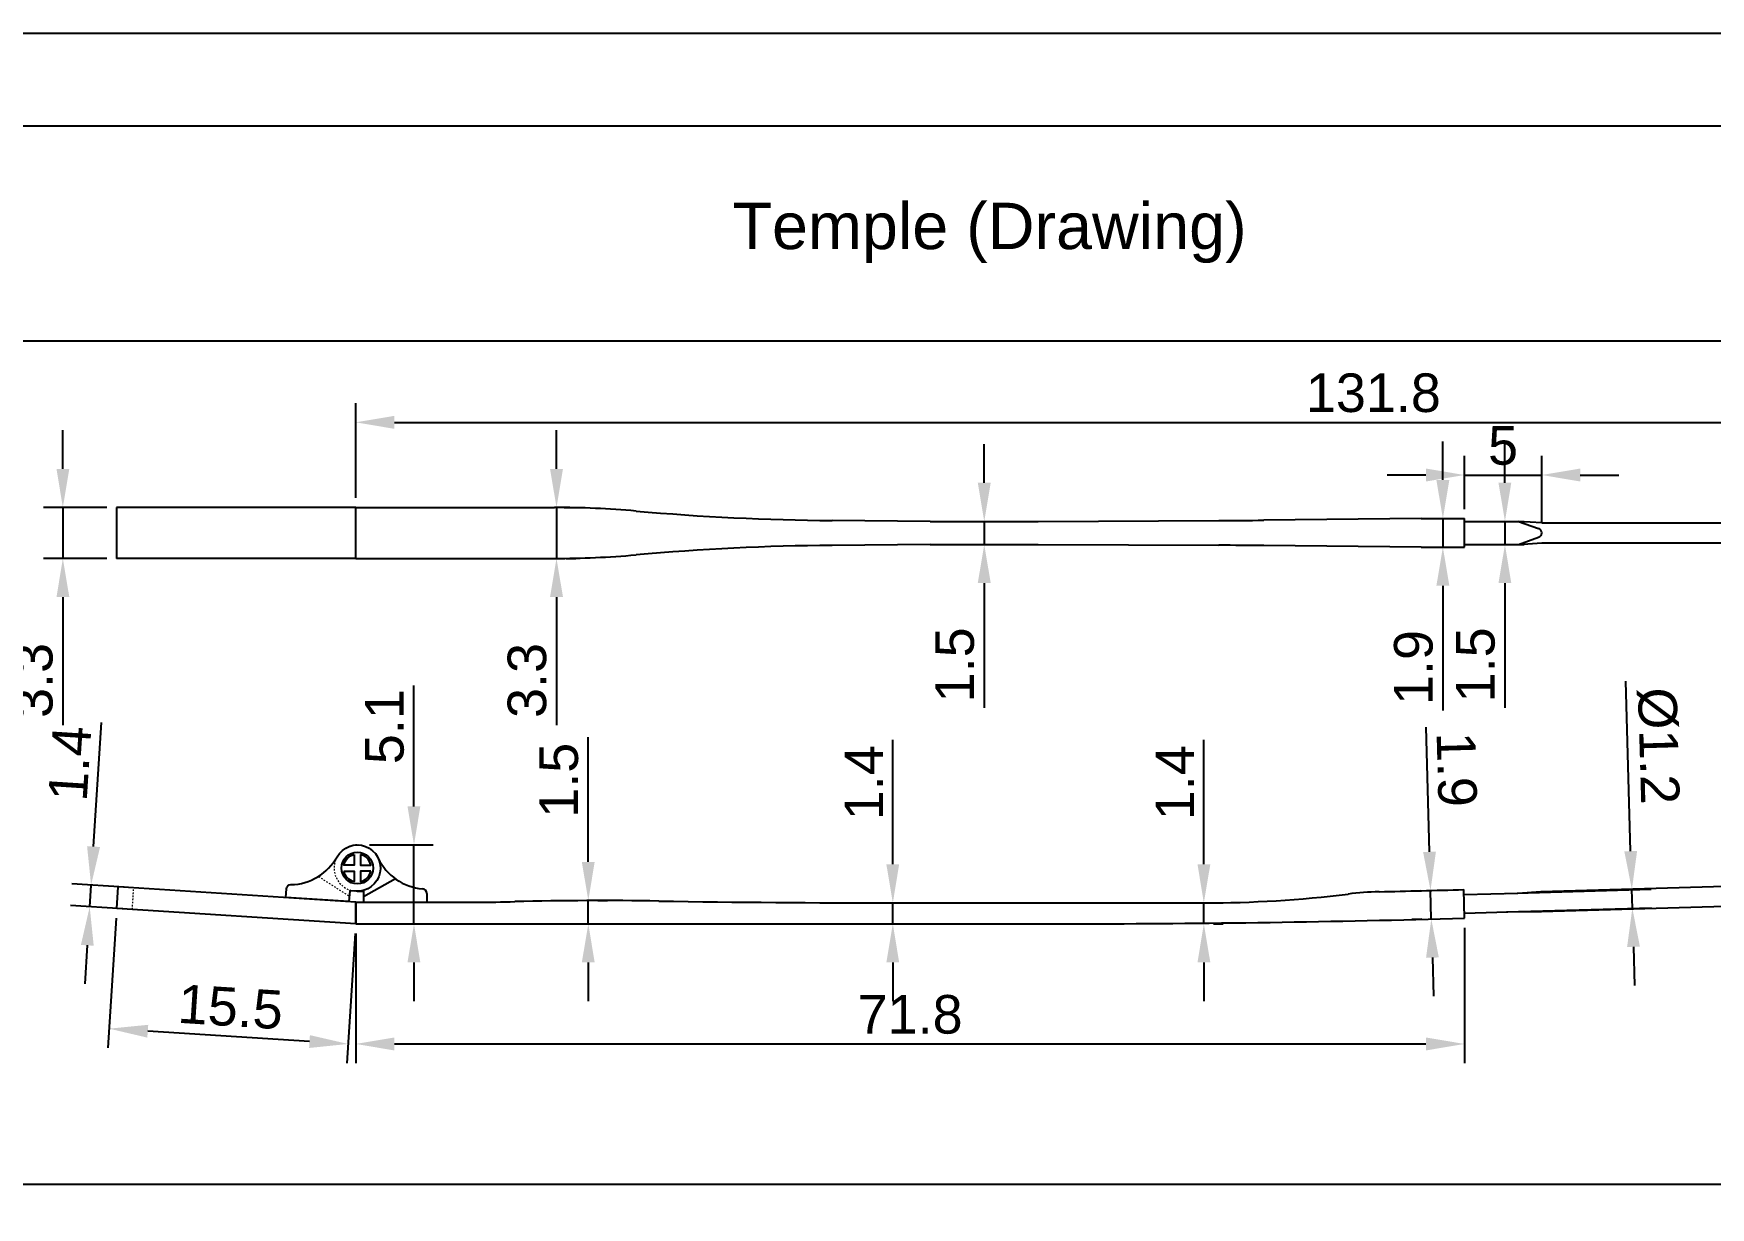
# Model space of a CAD drawing. Header units: millimetres. Extents: x 7018 to 13530, y 4187 to 5692.
# Drawn here: x 9451.3 to 9559.9, y 4745.9 to 4821.9 of the extents above; entities that cross this region are included whole.
import ezdxf

# ---------------------------------------------------------------- set-up
doc = ezdxf.new("R2010")
doc.units = ezdxf.units.MM
doc.linetypes.add('HIDDEN2', pattern=[0.1875, 0.125, -0.0625])
doc.layers.add('Dimension', color=3, linetype='Continuous')
doc.layers.add('虚线', color=1, linetype='HIDDEN2', lineweight=9)
doc.styles.get("Standard").update_dxf_attribs({"font": 'arial.ttf'})
doc.styles.add('样式 1', font='romant.shx')
doc.dimstyles.new('ISO-25$0', dxfattribs={"dimtxt": 2.5, "dimasz": 2.5, "dimexe": 0.5, "dimexo": 1, "dimgap": 1, "dimtad": 0, "dimtih": 1, "dimtoh": 1, "dimdec": 1, "dimzin": 10, "dimdsep": 46, "dimlunit": 6, "dimtxsty": '样式 1', "dimcen": 0, "dimclrd": 256, "dimclre": 256, "dimclrt": 7, "dimazin": 0, "dimtfac": 1, "dimtdec": 1, "dimtofl": 0, "dimtmove": 0, "dimatfit": 0, "dimfxl": 1, "dimtolj": 1, "dimtzin": 10, "dimarcsym": 0})

# ---------------------------------------------------------------- blocks, each defined once
blk = doc.blocks.new('*D2445')
at = {"layer": 'Defpoints', "color": 0, "transparency": 16777216}
for p in [(9456.65, 4791.24), (9453.18, 4787.94), (9456.65, 4787.94)]:
    blk.add_point(p, dxfattribs=at)
at = {"layer": 'Dimension', "color": 0, "lineweight": -2, "transparency": 16777216}
for p, q in [((9453.18, 4793.74), (9453.18, 4796.24)), ((9456.03, 4791.24), (9451.93, 4791.24)), ((9453.18, 4791.24), (9453.18, 4787.94)), ((9456.03, 4787.94), (9451.93, 4787.94)), ((9453.18, 4785.44), (9453.18, 4777.14))]:
    blk.add_line(p, q, dxfattribs=at)
at = {"layer": 'Dimension', "color": 0, "transparency": 16777216}
for points in [[(9452.77, 4793.74), (9453.6, 4793.74), (9453.18, 4791.24)], [(9452.77, 4785.44), (9453.6, 4785.44), (9453.18, 4787.94)]]:
    blk.add_solid(points, dxfattribs=at)
at = {"layer": 'Dimension', "color": 0, "transparency": 16777216, "insert": (9451.28, 4780.04), "char_height": 2.5, "attachment_point": 5, "rotation": 90}
blk.add_mtext('3.3', dxfattribs=at)
blk = doc.blocks.new('*D2446')
at = {"layer": 'Defpoints', "color": 0, "transparency": 16777216}
for p in [(9485.03, 4791.24), (9485.15, 4787.94), (9485.15, 4787.94)]:
    blk.add_point(p, dxfattribs=at)
at = {"layer": 'Dimension', "color": 0, "lineweight": -2, "transparency": 16777216}
for p, q in [((9485.15, 4793.74), (9485.15, 4796.24)), ((9485.15, 4791.24), (9485.15, 4787.94)), ((9485.65, 4791.24), (9486.4, 4791.24)), ((9485.78, 4787.94), (9486.4, 4787.94)), ((9485.15, 4785.44), (9485.15, 4777.14))]:
    blk.add_line(p, q, dxfattribs=at)
at = {"layer": 'Dimension', "color": 0, "transparency": 16777216}
for points in [[(9484.73, 4793.74), (9485.57, 4793.74), (9485.15, 4791.24)], [(9484.73, 4785.44), (9485.57, 4785.44), (9485.15, 4787.94)]]:
    blk.add_solid(points, dxfattribs=at)
at = {"layer": 'Dimension', "color": 0, "transparency": 16777216, "insert": (9483.25, 4780.04), "char_height": 2.5, "attachment_point": 5, "rotation": 90}
blk.add_mtext('3.3', dxfattribs=at)
blk = doc.blocks.new('*D2447')
at = {"layer": 'Defpoints', "color": 0, "transparency": 16777216}
for p in [(9512.85, 4790.34), (9512.85, 4788.84), (9512.85, 4788.84)]:
    blk.add_point(p, dxfattribs=at)
at = {"layer": 'Dimension', "color": 0, "lineweight": -2, "transparency": 16777216}
for p, q in [((9512.85, 4792.84), (9512.85, 4795.34)), ((9512.85, 4790.34), (9512.85, 4788.84)), ((9513.48, 4790.34), (9514.1, 4790.34)), ((9513.48, 4788.84), (9514.1, 4788.84)), ((9512.85, 4786.34), (9512.85, 4778.26))]:
    blk.add_line(p, q, dxfattribs=at)
at = {"layer": 'Dimension', "color": 0, "transparency": 16777216}
for points in [[(9512.43, 4792.84), (9513.27, 4792.84), (9512.85, 4790.34)], [(9512.43, 4786.34), (9513.27, 4786.34), (9512.85, 4788.84)]]:
    blk.add_solid(points, dxfattribs=at)
at = {"layer": 'Dimension', "color": 0, "transparency": 16777216, "insert": (9510.95, 4781.05), "char_height": 2.5, "attachment_point": 5, "rotation": 90}
blk.add_mtext('1.5', dxfattribs=at)
blk = doc.blocks.new('*D2448')
at = {"layer": 'Defpoints', "color": 0, "transparency": 16777216}
for p in [(9542.55, 4790.52), (9542.55, 4788.67), (9542.55, 4788.67)]:
    blk.add_point(p, dxfattribs=at)
at = {"layer": 'Dimension', "color": 0, "lineweight": -2, "transparency": 16777216}
for p, q in [((9542.55, 4793.02), (9542.55, 4795.52)), ((9542.55, 4790.52), (9542.55, 4788.67)), ((9543.18, 4790.52), (9543.8, 4790.52)), ((9543.18, 4788.67), (9543.8, 4788.67)), ((9542.55, 4786.17), (9542.55, 4778.09))]:
    blk.add_line(p, q, dxfattribs=at)
at = {"layer": 'Dimension', "color": 0, "transparency": 16777216}
for points in [[(9542.13, 4793.02), (9542.97, 4793.02), (9542.55, 4790.52)], [(9542.13, 4786.17), (9542.97, 4786.17), (9542.55, 4788.67)]]:
    blk.add_solid(points, dxfattribs=at)
at = {"layer": 'Dimension', "color": 0, "transparency": 16777216, "insert": (9540.65, 4780.88), "char_height": 2.5, "attachment_point": 5, "rotation": 90}
blk.add_mtext('1.9', dxfattribs=at)
blk = doc.blocks.new('*D2449')
at = {"layer": 'Defpoints', "color": 0, "transparency": 16777216}
for p in [(9546.57, 4790.34), (9546.57, 4788.84), (9546.57, 4788.84)]:
    blk.add_point(p, dxfattribs=at)
at = {"layer": 'Dimension', "color": 0, "lineweight": -2, "transparency": 16777216}
for p, q in [((9546.57, 4792.84), (9546.57, 4795.34)), ((9546.57, 4790.34), (9546.57, 4788.84)), ((9547.19, 4790.34), (9547.82, 4790.34)), ((9547.19, 4788.84), (9547.82, 4788.84)), ((9546.57, 4786.34), (9546.57, 4778.26))]:
    blk.add_line(p, q, dxfattribs=at)
at = {"layer": 'Dimension', "color": 0, "transparency": 16777216}
for points in [[(9546.15, 4792.84), (9546.98, 4792.84), (9546.57, 4790.34)], [(9546.15, 4786.34), (9546.98, 4786.34), (9546.57, 4788.84)]]:
    blk.add_solid(points, dxfattribs=at)
at = {"layer": 'Dimension', "color": 0, "transparency": 16777216, "insert": (9544.67, 4781.05), "char_height": 2.5, "attachment_point": 5, "rotation": 90}
blk.add_mtext('1.5', dxfattribs=at)
blk = doc.blocks.new('*D2450')
at = {"layer": 'Defpoints', "color": 0, "transparency": 16777216}
for p in [(9603.95, 4796.75), (9472.15, 4791.24), (9603.95, 4789.94)]:
    blk.add_point(p, dxfattribs=at)
at = {"layer": 'Dimension', "color": 0, "lineweight": -2, "transparency": 16777216}
for p, q in [((9472.15, 4791.87), (9472.15, 4798)), ((9603.95, 4790.57), (9603.95, 4798)), ((9474.65, 4796.75), (9601.45, 4796.75))]:
    blk.add_line(p, q, dxfattribs=at)
at = {"layer": 'Dimension', "color": 0, "transparency": 16777216}
for points in [[(9474.65, 4797.17), (9474.65, 4796.33), (9472.15, 4796.75)], [(9601.45, 4797.17), (9601.45, 4796.33), (9603.95, 4796.75)]]:
    blk.add_solid(points, dxfattribs=at)
at = {"layer": 'Dimension', "color": 0, "transparency": 16777216, "insert": (9538.05, 4798.65), "char_height": 2.5, "attachment_point": 5}
blk.add_mtext('131.8', dxfattribs=at)
blk = doc.blocks.new('*D1787')
at = {"layer": 'Defpoints', "color": 0, "transparency": 16777216}
for p in [(9554.79, 4766.5), (9546, 4766.24), (9546.03, 4765.04)]:
    blk.add_point(p, dxfattribs=at)
at = {"layer": 'Dimension', "color": 0, "lineweight": -2, "transparency": 16777216}
for p, q in [((9554.71, 4768.99), (9554.39, 4779.99)), ((9546.62, 4766.26), (9556.04, 4766.53)), ((9554.82, 4765.3), (9554.79, 4766.5)), ((9546.66, 4765.06), (9556.07, 4765.33)), ((9554.89, 4762.8), (9554.97, 4760.3))]:
    blk.add_line(p, q, dxfattribs=at)
at = {"layer": 'Dimension', "color": 0, "transparency": 16777216}
for points in [[(9555.13, 4769.01), (9554.3, 4768.98), (9554.79, 4766.5)], [(9555.31, 4762.81), (9554.48, 4762.79), (9554.82, 4765.3)]]:
    blk.add_solid(points, dxfattribs=at)
at = {"layer": 'Dimension', "color": 0, "transparency": 16777216, "insert": (9556.49, 4775.8), "char_height": 2.5, "attachment_point": 5, "rotation": 271.6594}
blk.add_mtext('%%c1.2', dxfattribs=at)
blk = doc.blocks.new('*D1788')
at = {"layer": 'Defpoints', "color": 0, "transparency": 16777216}
for p in [(9541.75, 4766.45), (9541.75, 4766.45), (9541.8, 4764.6)]:
    blk.add_point(p, dxfattribs=at)
at = {"layer": 'Dimension', "color": 0, "lineweight": -2, "transparency": 16777216}
for p, q in [((9541.68, 4768.95), (9541.46, 4777.01)), ((9541.13, 4766.43), (9540.5, 4766.41)), ((9541.8, 4764.6), (9541.75, 4766.45)), ((9541.18, 4764.58), (9540.55, 4764.56)), ((9541.87, 4762.1), (9541.94, 4759.6))]:
    blk.add_line(p, q, dxfattribs=at)
at = {"layer": 'Dimension', "color": 0, "transparency": 16777216}
for points in [[(9542.1, 4768.96), (9541.27, 4768.93), (9541.75, 4766.45)], [(9542.29, 4762.11), (9541.46, 4762.09), (9541.8, 4764.6)]]:
    blk.add_solid(points, dxfattribs=at)
at = {"layer": 'Dimension', "color": 0, "transparency": 16777216, "insert": (9543.44, 4774.28), "char_height": 2.5, "attachment_point": 5, "rotation": 271.6006}
blk.add_mtext('1.9', dxfattribs=at)
blk = doc.blocks.new('*D2453')
at = {"layer": 'Defpoints', "color": 0, "transparency": 16777216}
for p in [(9548.95, 4793.34), (9543.95, 4790.52), (9548.95, 4789.59)]:
    blk.add_point(p, dxfattribs=at)
at = {"layer": 'Dimension', "color": 0, "lineweight": -2, "transparency": 16777216}
for p, q in [((9543.95, 4791.14), (9543.95, 4794.59)), ((9548.95, 4790.22), (9548.95, 4794.59)), ((9541.45, 4793.34), (9538.95, 4793.34)), ((9543.95, 4793.34), (9548.95, 4793.34)), ((9551.45, 4793.34), (9553.95, 4793.34))]:
    blk.add_line(p, q, dxfattribs=at)
at = {"layer": 'Dimension', "color": 0, "transparency": 16777216}
for points in [[(9541.45, 4793.76), (9541.45, 4792.92), (9543.95, 4793.34)], [(9551.45, 4793.76), (9551.45, 4792.92), (9548.95, 4793.34)]]:
    blk.add_solid(points, dxfattribs=at)
at = {"layer": 'Dimension', "color": 0, "transparency": 16777216, "insert": (9546.45, 4795.24), "char_height": 2.5, "attachment_point": 5}
blk.add_mtext('5', dxfattribs=at)
blk = doc.blocks.new('*D2454')
at = {"layer": 'Defpoints', "color": 0, "transparency": 16777216}
for p in [(9455.01, 4766.79), (9457.77, 4766.61), (9457.68, 4765.22)]:
    blk.add_point(p, dxfattribs=at)
at = {"layer": 'Dimension', "color": 0, "lineweight": -2, "transparency": 16777216}
for p, q in [((9455.17, 4769.29), (9455.68, 4777.32)), ((9457.15, 4766.65), (9453.76, 4766.87)), ((9454.92, 4765.39), (9455.01, 4766.79)), ((9457.06, 4765.26), (9453.67, 4765.47)), ((9454.76, 4762.9), (9454.6, 4760.4))]:
    blk.add_line(p, q, dxfattribs=at)
at = {"layer": 'Dimension', "color": 0, "transparency": 16777216}
for points in [[(9454.75, 4769.31), (9455.59, 4769.26), (9455.01, 4766.79)], [(9454.35, 4762.92), (9455.18, 4762.87), (9454.92, 4765.39)]]:
    blk.add_solid(points, dxfattribs=at)
at = {"layer": 'Dimension', "color": 0, "transparency": 16777216, "insert": (9453.63, 4774.67), "char_height": 2.5, "attachment_point": 5, "rotation": 86.3418}
blk.add_mtext('1.4', dxfattribs=at)
blk = doc.blocks.new('*D1789')
at = {"layer": 'Defpoints', "color": 0, "transparency": 16777216}
for p in [(9527.07, 4765.64), (9527.07, 4765.64), (9527.07, 4764.29)]:
    blk.add_point(p, dxfattribs=at)
at = {"layer": 'Dimension', "color": 0, "lineweight": -2, "transparency": 16777216}
for p, q in [((9527.07, 4768.14), (9527.07, 4776.2)), ((9527.07, 4764.29), (9527.07, 4765.64)), ((9527.7, 4765.64), (9528.32, 4765.64)), ((9527.7, 4764.29), (9528.32, 4764.29)), ((9527.07, 4761.79), (9527.07, 4759.29))]:
    blk.add_line(p, q, dxfattribs=at)
at = {"layer": 'Dimension', "color": 0, "transparency": 16777216}
for points in [[(9526.66, 4768.14), (9527.49, 4768.14), (9527.07, 4765.64)], [(9526.66, 4761.79), (9527.49, 4761.79), (9527.07, 4764.29)]]:
    blk.add_solid(points, dxfattribs=at)
at = {"layer": 'Dimension', "color": 0, "transparency": 16777216, "insert": (9525.19, 4773.42), "char_height": 2.5, "attachment_point": 5, "rotation": 90}
blk.add_mtext('1.4', dxfattribs=at)
blk = doc.blocks.new('*D1790')
at = {"layer": 'Defpoints', "color": 0, "transparency": 16777216}
for p in [(9487.21, 4765.79), (9487.21, 4765.79), (9487.18, 4764.29)]:
    blk.add_point(p, dxfattribs=at)
at = {"layer": 'Dimension', "color": 0, "lineweight": -2, "transparency": 16777216}
for p, q in [((9487.21, 4768.29), (9487.21, 4776.37)), ((9487.21, 4764.29), (9487.21, 4765.79)), ((9487.83, 4765.79), (9488.46, 4765.79)), ((9487.8, 4764.29), (9488.46, 4764.29)), ((9487.21, 4761.79), (9487.21, 4759.29))]:
    blk.add_line(p, q, dxfattribs=at)
at = {"layer": 'Dimension', "color": 0, "transparency": 16777216}
for points in [[(9486.79, 4768.29), (9487.62, 4768.29), (9487.21, 4765.79)], [(9486.79, 4761.79), (9487.62, 4761.79), (9487.21, 4764.29)]]:
    blk.add_solid(points, dxfattribs=at)
at = {"layer": 'Dimension', "color": 0, "transparency": 16777216, "insert": (9485.31, 4773.58), "char_height": 2.5, "attachment_point": 5, "rotation": 90}
blk.add_mtext('1.5', dxfattribs=at)
blk = doc.blocks.new('*D2455')
at = {"layer": 'Defpoints', "color": 0, "transparency": 16777216}
for p in [(9472.42, 4769.39), (9475.92, 4769.39), (9472.15, 4764.29)]:
    blk.add_point(p, dxfattribs=at)
at = {"layer": 'Dimension', "color": 0, "lineweight": -2, "transparency": 16777216}
for p, q in [((9475.92, 4771.89), (9475.92, 4779.71)), ((9473.05, 4769.39), (9477.17, 4769.39)), ((9475.92, 4764.29), (9475.92, 4769.39)), ((9472.78, 4764.29), (9477.17, 4764.29)), ((9475.92, 4761.79), (9475.92, 4759.29))]:
    blk.add_line(p, q, dxfattribs=at)
at = {"layer": 'Dimension', "color": 0, "transparency": 16777216}
for points in [[(9475.5, 4771.89), (9476.33, 4771.89), (9475.92, 4769.39)], [(9475.5, 4761.79), (9476.33, 4761.79), (9475.92, 4764.29)]]:
    blk.add_solid(points, dxfattribs=at)
at = {"layer": 'Dimension', "color": 0, "transparency": 16777216, "insert": (9474.02, 4777.05), "char_height": 2.5, "attachment_point": 5, "rotation": 90}
blk.add_mtext('5.1', dxfattribs=at)
blk = doc.blocks.new('*D1791')
at = {"layer": 'Defpoints', "color": 0, "transparency": 16777216}
for p in [(9506.93, 4765.64), (9506.93, 4765.64), (9506.93, 4764.29)]:
    blk.add_point(p, dxfattribs=at)
at = {"layer": 'Dimension', "color": 0, "lineweight": -2, "transparency": 16777216}
for p, q in [((9506.93, 4768.14), (9506.93, 4776.2)), ((9506.93, 4764.29), (9506.93, 4765.64)), ((9507.55, 4765.64), (9508.18, 4765.64)), ((9507.55, 4764.29), (9508.18, 4764.29)), ((9506.93, 4761.79), (9506.93, 4759.29))]:
    blk.add_line(p, q, dxfattribs=at)
at = {"layer": 'Dimension', "color": 0, "transparency": 16777216}
for points in [[(9506.51, 4768.14), (9507.34, 4768.14), (9506.93, 4765.64)], [(9506.51, 4761.79), (9507.34, 4761.79), (9506.93, 4764.29)]]:
    blk.add_solid(points, dxfattribs=at)
at = {"layer": 'Dimension', "color": 0, "transparency": 16777216, "insert": (9505.05, 4773.42), "char_height": 2.5, "attachment_point": 5, "rotation": 90}
blk.add_mtext('1.4', dxfattribs=at)
blk = doc.blocks.new('*D1792')
at = {"layer": 'Defpoints', "color": 0, "transparency": 16777216}
for p in [(9456.68, 4765.28), (9472.15, 4764.29), (9456.18, 4757.5)]:
    blk.add_point(p, dxfattribs=at)
at = {"layer": 'Dimension', "color": 0, "lineweight": -2, "transparency": 16777216}
for p, q in [((9456.64, 4764.66), (9456.1, 4756.25)), ((9472.11, 4763.67), (9471.57, 4755.26)), ((9469.16, 4756.67), (9458.68, 4757.34))]:
    blk.add_line(p, q, dxfattribs=at)
at = {"layer": 'Dimension', "color": 0, "transparency": 16777216}
for points in [[(9458.71, 4757.75), (9458.65, 4756.92), (9456.18, 4757.5)], [(9469.18, 4757.08), (9469.13, 4756.25), (9471.65, 4756.51)]]:
    blk.add_solid(points, dxfattribs=at)
at = {"layer": 'Dimension', "color": 0, "transparency": 16777216, "insert": (9464.04, 4758.9), "char_height": 2.5, "attachment_point": 5, "rotation": 356.3418}
blk.add_mtext('15.5', dxfattribs=at)
blk = doc.blocks.new('*D2456')
at = {"layer": 'Defpoints', "color": 0, "transparency": 16777216}
for p in [(9472.15, 4764.29), (9543.95, 4764.66), (9543.95, 4756.51)]:
    blk.add_point(p, dxfattribs=at)
at = {"layer": 'Dimension', "color": 0, "lineweight": -2, "transparency": 16777216}
for p, q in [((9472.15, 4763.67), (9472.15, 4755.26)), ((9543.95, 4764.03), (9543.95, 4755.26)), ((9474.65, 4756.51), (9541.45, 4756.51))]:
    blk.add_line(p, q, dxfattribs=at)
at = {"layer": 'Dimension', "color": 0, "transparency": 16777216}
for points in [[(9474.65, 4756.93), (9474.65, 4756.09), (9472.15, 4756.51)], [(9541.45, 4756.93), (9541.45, 4756.09), (9543.95, 4756.51)]]:
    blk.add_solid(points, dxfattribs=at)
at = {"layer": 'Dimension', "color": 0, "transparency": 16777216, "insert": (9508.05, 4758.41), "char_height": 2.5, "attachment_point": 5}
blk.add_mtext('71.8', dxfattribs=at)

msp = doc.modelspace()

# ---------------------------------------------------------------- linework, layer by layer
for p, q in [((9783.725, 4815.918), (9374.469, 4815.918)), ((9387.026, 4802.029), (9783.464, 4802.029)), ((9456.65, 4791.24), (9456.65, 4787.94)), ((9472.15, 4791.24), (9456.65, 4791.24)), ((9472.15, 4791.24), (9485.027, 4791.24)), ((9472.15, 4787.94), (9472.15, 4791.24)), ((9509.35, 4790.34), (9502.999, 4790.395)), ((9509.35, 4790.34), (9516.35, 4790.34)), ((9516.35, 4790.34), (9528.05, 4790.389)), ((9541.15, 4790.515), (9530.946, 4790.41)), ((9541.15, 4790.515), (9543.95, 4790.515)), ((9543.95, 4788.665), (9543.95, 4790.515)), ((9543.95, 4790.34), (9547.45, 4790.34)), ((9548.95, 4790.24), (9547.45, 4790.34)), ((9547.45, 4790.34), (9548.752, 4789.873)), ((9548.95, 4790.24), (9602.95, 4790.24)), ((9547.45, 4788.84), (9548.752, 4789.308)), ((9509.35, 4788.84), (9502.999, 4788.786)), ((9509.35, 4788.84), (9516.35, 4788.84)), ((9516.35, 4788.84), (9528.05, 4788.792)), ((9541.15, 4788.665), (9530.946, 4788.771)), ((9541.15, 4788.665), (9543.95, 4788.665)), ((9543.95, 4788.84), (9547.45, 4788.84)), ((9547.45, 4788.84), (9548.95, 4788.94)), ((9548.95, 4788.94), (9602.95, 4788.94)), ((9472.15, 4787.94), (9456.65, 4787.94)), ((9472.15, 4787.94), (9485.15, 4787.94)), ((9548.903, 4766.375), (9602.88, 4767.939)), ((9456.682, 4765.28), (9456.771, 4766.678)), ((9472.15, 4765.694), (9456.771, 4766.678)), ((9472.25, 4766.394), (9472.65, 4766.394)), ((9474.729, 4767.194), (9472.65, 4766.044)), ((9472.65, 4766.394), (9472.65, 4765.694)), ((9543.95, 4764.656), (9543.897, 4766.506)), ((9543.906, 4766.181), (9547.405, 4766.282)), ((9547.405, 4766.282), (9548.903, 4766.375)), ((9548.94, 4765.076), (9602.918, 4766.64)), ((9472.15, 4764.291), (9456.682, 4765.28)), ((9472.15, 4764.291), (9472.15, 4765.694)), ((9472.15, 4765.691), (9479.989, 4765.691)), ((9472.15, 4765.691), (9472.15, 4764.291)), ((9472.65, 4765.694), (9476.75, 4765.694)), ((9476.75, 4766.253), (9476.75, 4765.694)), ((9506.926, 4765.641), (9527.073, 4765.641)), ((9472.15, 4764.291), (9518.757, 4764.291)), ((9543.941, 4764.981), (9547.44, 4765.083)), ((9547.44, 4765.083), (9548.94, 4765.076)), ((9387.287, 4747.425), (9783.725, 4747.425))]:
    msp.add_line(p, q)
msp.add_lwpolyline([(9787.763, 4524.918), (9787.763, 4821.918), (9367.763, 4821.918), (9367.763, 4524.918)], close=True)
msp.add_lwpolyline([(9467.948, 4766.824, 0.26709), (9470.939, 4768.623, -1.8150913), (9472.155, 4766.397), (9471.756, 4766.423), (9471.711, 4765.724), (9467.619, 4765.986), (9467.655, 4766.543, -0.390005), (9467.948, 4766.824)], format="xyb")
for points in [[(9472.05, 4768.772), (9472.05, 4768.094), (9471.373, 4768.094, -0.288261)], [(9472.45, 4768.772), (9472.45, 4768.094), (9473.128, 4768.094, 0.288261)], [(9471.373, 4767.694), (9472.05, 4767.694), (9472.05, 4767.017, -0.288261)], [(9473.128, 4767.694), (9472.45, 4767.694), (9472.45, 4767.017, 0.288261)]]:
    msp.add_lwpolyline(points, format="xyb", close=True)
for centre, radius in [((9472.25, 4767.894), 1.025), ((9543.95, 4764.656), 9.999999999999999e-51)]:
    msp.add_circle(centre, radius)
for centre, radius, start, end in [((9485.027, 4731.24), 60, 84.95709, 90), ((9504.365, 4950.389), 160, 264.95709, 269.51068), ((9526.095, 5260.385), 470, 270.23832, 270.5916), ((9548.65, 4789.59), 0.3, 289.76582, 70.23418), ((9485.027, 4847.94), 60, 270, 275.04291), ((9504.365, 4628.792), 160, 90.48932, 95.04291), ((9526.095, 4318.796), 470, 89.4084, 89.76168), ((9476.767, 4770.04), 3.5, 205.40789, 265.22413), ((9476.45, 4766.253), 0.3, 0, 85.22413), ((9538.871, 4746.369), 20, 91.29769, 97.0596), ((9518.757, 5634.291), 868.15, 271.297694, 271.659372), ((9479.989, 4865.691), 100, 270, 271.41056), ((9488.112, 4535.791), 230, 89.08642, 91.41056), ((9506.926, 5715.641), 950, 269.086419, 270), ((9527.073, 4841.641), 76, 270, 277.0596), ((9518.757, 5634.291), 870, 270, 271.659372)]:
    msp.add_arc(centre, radius, start, end)
at = {"layer": '虚线', "ltscale": 0.07}
for p, q in [((9457.68, 4765.217), (9457.769, 4766.614)), ((9469.733, 4767.354), (9471.733, 4766.074))]:
    msp.add_line(p, q, dxfattribs=at)
msp.add_arc((9472.25, 4767.894), 1.5, 29.29756, 270, dxfattribs=at)

# ---------------------------------------------------------------- texts
at = {"insert": (9513.194, 4809.011), "char_height": 2.99966, "width": 46.92869, "attachment_point": 5}
msp.add_mtext('Temple (Drawing)', dxfattribs=at)

# ---------------------------------------------------------------- dimensions: what is measured, and where the dimension line sits
at = {"layer": 'Dimension'}
for base, p1, p2, picture, middle in [((9603.95, 4796.75), (9472.15, 4791.24), (9603.95, 4789.94), '*D2450', (9538.05, 4798.653)), ((9548.95, 4793.34), (9543.95, 4790.515), (9548.95, 4789.59), '*D2453', (9546.45, 4795.237)), ((9543.95, 4756.508), (9472.15, 4764.291), (9543.95, 4764.656), '*D2456', (9508.05, 4758.41))]:
    dim = msp.add_linear_dim(base=base, p1=p1, p2=p2, dimstyle='ISO-25$0', override={"dimexe": 1.25, "dimexo": 0.625, "dimgap": 0.625, "dimtad": 1, "dimtih": 0, "dimtoh": 0, "dimzin": 8, "dimlunit": 2, "dimtxsty": 'Standard', "dimcen": 2.5, "dimclrd": 0, "dimclre": 0, "dimclrt": 0, "dimadec": 0, "dimtdec": 2, "dimtofl": 1, "dimatfit": 3, "dimtolj": 0, "dimtzin": 8}, dxfattribs=at)
    dim.commit()
    dim.dimension.update_dxf_attribs({"geometry": picture, "text_midpoint": middle})
for base, p1, p2, picture, middle in [((9453.184, 4787.94), (9456.65, 4791.24), (9456.65, 4787.94), '*D2445', (9451.281, 4780.04)), ((9485.15, 4787.94), (9485.027, 4791.24), (9485.15, 4787.94), '*D2446', (9483.248, 4780.04)), ((9512.85, 4788.84), (9512.85, 4790.34), (9512.85, 4788.84), '*D2447', (9510.949, 4781.048)), ((9542.550463794, 4788.665293894), (9542.550463794, 4790.515293894), (9542.550463794, 4788.665293894), '*D2448', (9540.649031325, 4780.879652694)), ((9546.567, 4788.84), (9546.567, 4790.34), (9546.567, 4788.84), '*D2449', (9544.666, 4781.048)), ((9487.207, 4765.79), (9487.176, 4764.291), (9487.207, 4765.79), '*D1790', (9485.306, 4773.582))]:
    dim = msp.add_linear_dim(base=base, p1=p1, p2=p2, angle=90, dimstyle='ISO-25$0', override={"dimexe": 1.25, "dimexo": 0.625, "dimgap": 0.625, "dimtad": 1, "dimtih": 0, "dimtoh": 0, "dimzin": 8, "dimlunit": 2, "dimtxsty": 'Standard', "dimcen": 2.5, "dimclrd": 0, "dimclre": 0, "dimclrt": 0, "dimadec": 0, "dimtdec": 2, "dimtofl": 1, "dimatfit": 3, "dimtolj": 0, "dimtzin": 8}, dxfattribs=at)
    dim.commit()
    dim.dimension.update_dxf_attribs({"geometry": picture, "text_midpoint": middle})
for base, p1, p2, angle, override, picture, middle, dimtype in [((9475.918, 4769.391), (9472.15, 4764.291), (9472.421, 4769.391), 90, {"dimexe": 1.25, "dimexo": 0.625, "dimgap": 0.625, "dimtad": 1, "dimtih": 0, "dimtoh": 0, "dimzin": 8, "dimlunit": 2, "dimtxsty": 'Standard', "dimcen": 2.5, "dimclrd": 0, "dimclre": 0, "dimclrt": 0, "dimadec": 0, "dimtdec": 2, "dimtofl": 1, "dimatfit": 3, "dimtolj": 0, "dimtzin": 8}, '*D2455', (9475.918, 4777.051), 160), ((9554.786, 4766.496), (9546.031, 4765.042), (9545.996, 4766.241), 91.65937, {"dimexe": 1.25, "dimexo": 0.625, "dimgap": 0.625, "dimtad": 1, "dimtih": 0, "dimtoh": 0, "dimzin": 8, "dimlunit": 2, "dimpost": '%%c<>', "dimtxsty": 'Standard', "dimcen": 2.5, "dimclrd": 0, "dimclre": 0, "dimclrt": 0, "dimadec": 0, "dimtdec": 2, "dimtofl": 1, "dimatfit": 3, "dimtolj": 0, "dimtzin": 8}, '*D1787', (9554.518, 4775.74), 161)]:
    dim = msp.add_linear_dim(base=base, p1=p1, p2=p2, angle=angle, dimstyle='ISO-25$0', override=override, dxfattribs=at)
    dim.commit()
    dim.dimension.update_dxf_attribs({"geometry": picture, "text_midpoint": middle, "dimtype": dimtype})
for p1, p2, distance, picture, middle in [((9457.68, 4765.217), (9457.769, 4766.614), 2.765, '*D2454', (9453.63, 4774.672)), ((9506.926346309, 4764.291459782), (9506.926346318, 4765.641459782), 0, '*D1791', (9505.046230356, 4773.41942704)), ((9527.072927005, 4764.291459656), (9527.072927014, 4765.641459656), 0, '*D1789', (9525.192811052, 4773.419426914)), ((9541.804, 4764.597), (9541.753, 4766.446), 0, '*D1788', (9543.436, 4774.282)), ((9472.15, 4764.291), (9456.682, 4765.28), 7.799, '*D1792', (9464.04, 4758.9))]:
    dim = msp.add_aligned_dim(p1=p1, p2=p2, distance=distance, dimstyle='ISO-25$0', override={"dimexe": 1.25, "dimexo": 0.625, "dimgap": 0.625, "dimtad": 1, "dimtih": 0, "dimtoh": 0, "dimzin": 8, "dimlunit": 2, "dimtxsty": 'Standard', "dimcen": 2.5, "dimclrd": 0, "dimclre": 0, "dimclrt": 0, "dimadec": 0, "dimtdec": 2, "dimtofl": 1, "dimatfit": 3, "dimtolj": 0, "dimtzin": 8}, dxfattribs=at)
    dim.commit()
    dim.dimension.update_dxf_attribs({"geometry": picture, "text_midpoint": middle})

doc.saveas('drawing.dxf')
